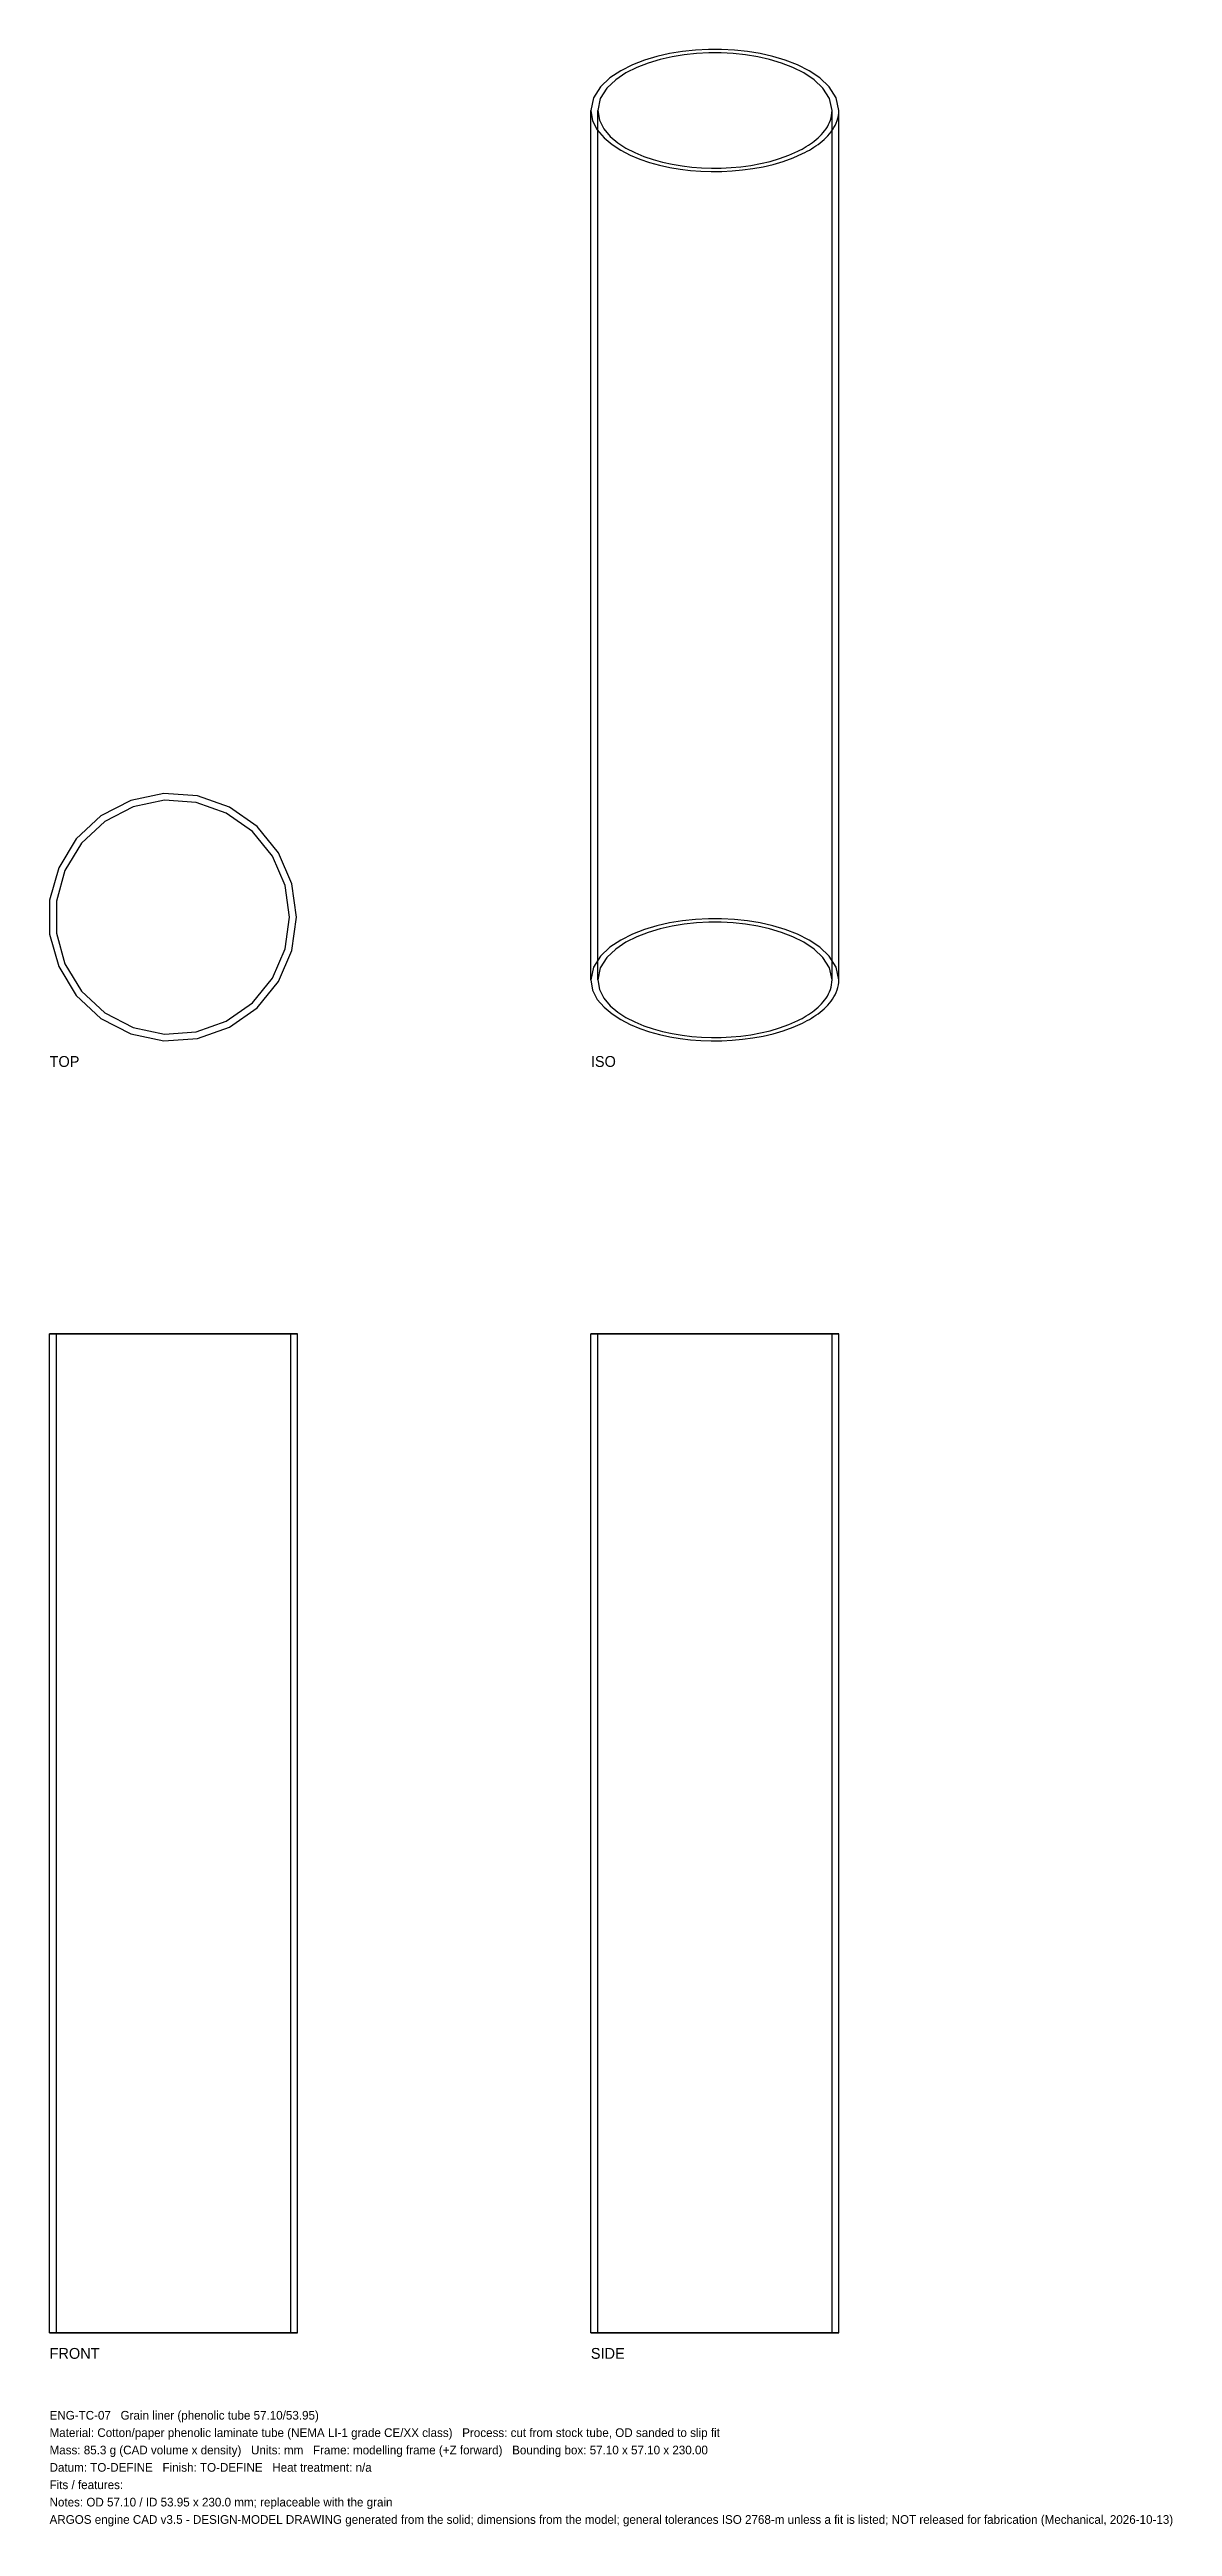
# Model space of a CAD drawing. Header units: millimetres. Extents: x 0 to 258, y -45 to 526.
import ezdxf

# ---------------------------------------------------------------- set-up
doc = ezdxf.new("R2010")
doc.units = ezdxf.units.MM
for name, color, linetype in [('FRONT_HIDDEN', 8, 'CONTINUOUS'), ('FRONT_VISIBLE', 7, 'Continuous'), ('ISO_HIDDEN', 8, 'CONTINUOUS'), ('ISO_VISIBLE', 7, 'Continuous'), ('SIDE_HIDDEN', 8, 'CONTINUOUS'), ('SIDE_VISIBLE', 7, 'Continuous'), ('TOP_HIDDEN', 8, 'CONTINUOUS'), ('TOP_VISIBLE', 7, 'Continuous')]:
    doc.layers.add(name, color=color, linetype=linetype)

msp = doc.modelspace()

# ---------------------------------------------------------------- linework, layer by layer
at = {"layer": 'FRONT_HIDDEN'}
for points in [[(57.1, 230), (54.62, 230), (52.13, 230), (49.65, 230), (47.17, 230), (44.69, 230), (42.2, 230), (39.72, 230), (37.24, 230), (34.76, 230), (32.27, 230), (29.79, 230), (27.31, 230), (24.83, 230), (22.34, 230), (19.86, 230), (17.38, 230), (14.9, 230), (12.41, 230), (9.93, 230), (7.45, 230), (4.97, 230), (2.48, 230), (0, 230)], [(55.52, 230), (53.18, 230), (50.83, 230), (48.49, 230), (46.14, 230), (43.8, 230), (41.45, 230), (39.11, 230), (36.76, 230), (34.41, 230), (32.07, 230), (29.72, 230), (27.38, 230), (25.03, 230), (22.69, 230), (20.34, 230), (17.99, 230), (15.65, 230), (13.3, 230), (10.96, 230), (8.61, 230), (6.27, 230), (3.92, 230), (1.58, 230)], [(1.58, 230), (3.92, 230), (6.27, 230), (8.61, 230), (10.96, 230), (13.3, 230), (15.65, 230), (17.99, 230), (20.34, 230), (22.69, 230), (25.03, 230), (27.38, 230), (29.72, 230), (32.07, 230), (34.41, 230), (36.76, 230), (39.11, 230), (41.45, 230), (43.8, 230), (46.14, 230), (48.49, 230), (50.83, 230), (53.18, 230), (55.52, 230)], [(1.58, 0), (1.58, 230)], [(55.52, 0), (55.52, 230)], [(57.1, 0), (54.62, 0), (52.13, 0), (49.65, 0), (47.17, 0), (44.69, 0), (42.2, 0), (39.72, 0), (37.24, 0), (34.76, 0), (32.27, 0), (29.79, 0), (27.31, 0), (24.83, 0), (22.34, 0), (19.86, 0), (17.38, 0), (14.9, 0), (12.41, 0), (9.93, 0), (7.45, 0), (4.97, 0), (2.48, 0), (0, 0)], [(55.52, 0), (53.18, 0), (50.83, 0), (48.49, 0), (46.14, 0), (43.8, 0), (41.45, 0), (39.11, 0), (36.76, 0), (34.41, 0), (32.07, 0), (29.72, 0), (27.38, 0), (25.03, 0), (22.69, 0), (20.34, 0), (17.99, 0), (15.65, 0), (13.3, 0), (10.96, 0), (8.61, 0), (6.27, 0), (3.92, 0), (1.58, 0)], [(1.58, 0), (3.92, 0), (6.27, 0), (8.61, 0), (10.96, 0), (13.3, 0), (15.65, 0), (17.99, 0), (20.34, 0), (22.69, 0), (25.03, 0), (27.38, 0), (29.72, 0), (32.07, 0), (34.41, 0), (36.76, 0), (39.11, 0), (41.45, 0), (43.8, 0), (46.14, 0), (48.49, 0), (50.83, 0), (53.18, 0), (55.52, 0)]]:
    msp.add_lwpolyline(points, dxfattribs=at)
at = {"layer": 'FRONT_VISIBLE'}
for points in [[(0, 230), (2.48, 230), (4.97, 230), (7.45, 230), (9.93, 230), (12.41, 230), (14.9, 230), (17.38, 230), (19.86, 230), (22.34, 230), (24.83, 230), (27.31, 230), (29.79, 230), (32.27, 230), (34.76, 230), (37.24, 230), (39.72, 230), (42.2, 230), (44.69, 230), (47.17, 230), (49.65, 230), (52.13, 230), (54.62, 230), (57.1, 230)], [(0, 0), (0, 230)], [(57.1, 0), (57.1, 230)], [(0, 0), (2.48, 0), (4.97, 0), (7.45, 0), (9.93, 0), (12.41, 0), (14.9, 0), (17.38, 0), (19.86, 0), (22.34, 0), (24.83, 0), (27.31, 0), (29.79, 0), (32.27, 0), (34.76, 0), (37.24, 0), (39.72, 0), (42.2, 0), (44.69, 0), (47.17, 0), (49.65, 0), (52.13, 0), (54.62, 0), (57.1, 0)]]:
    msp.add_lwpolyline(points, dxfattribs=at)
at = {"layer": 'ISO_HIDDEN'}
for points in [[(126.18, 311.55), (126.18, 511.74)], [(180.12, 311.55), (180.12, 511.74)], [(181.7, 311.55), (181.08, 314.46), (179.48, 316.98), (177.32, 319.04), (174.83, 320.7), (172.15, 322.04), (169.36, 323.12), (166.49, 323.98), (163.57, 324.64), (160.62, 325.12), (157.64, 325.43), (154.65, 325.59), (151.65, 325.59), (148.66, 325.43), (145.68, 325.12), (142.73, 324.64), (139.81, 323.98), (136.94, 323.12), (134.15, 322.04), (131.47, 320.7), (128.98, 319.04), (126.82, 316.98), (125.22, 314.46), (124.6, 311.55)], [(180.12, 311.55), (179.54, 314.3), (178.03, 316.68), (175.98, 318.62), (173.63, 320.19), (171.1, 321.46), (168.47, 322.48), (165.76, 323.29), (163, 323.92), (160.2, 324.37), (157.39, 324.67), (154.56, 324.81), (151.74, 324.81), (148.91, 324.67), (146.1, 324.37), (143.3, 323.92), (140.54, 323.29), (137.83, 322.48), (135.2, 321.46), (132.67, 320.19), (130.32, 318.62), (128.27, 316.68), (126.76, 314.3), (126.18, 311.55)], [(126.18, 311.55), (126.56, 309.33), (127.59, 307.31), (129.05, 305.59), (130.78, 304.13), (132.69, 302.9), (134.7, 301.86), (136.8, 300.99), (138.95, 300.26), (141.13, 299.66), (143.35, 299.18), (145.59, 298.8), (147.84, 298.53), (150.1, 298.35), (152.36, 298.28), (154.63, 298.29), (156.9, 298.4), (159.16, 298.6), (161.4, 298.91), (163.63, 299.31), (165.84, 299.83), (168.02, 300.47), (170.15, 301.24), (172.22, 302.16)], [(172.22, 302.16), (172.73, 302.41), (173.22, 302.68), (173.71, 302.95), (174.19, 303.24), (174.67, 303.54), (175.13, 303.85), (175.59, 304.18), (176.04, 304.52), (176.47, 304.88), (176.89, 305.25), (177.3, 305.63), (177.69, 306.04), (178.06, 306.46), (178.41, 306.89), (178.74, 307.35), (179.04, 307.82), (179.31, 308.31), (179.55, 308.82), (179.75, 309.35), (179.91, 309.88), (180.03, 310.43), (180.1, 310.99), (180.12, 311.55)]]:
    msp.add_lwpolyline(points, dxfattribs=at)
at = {"layer": 'ISO_VISIBLE'}
for points in [[(181.7, 511.74), (181.08, 514.65), (179.48, 517.17), (177.32, 519.23), (174.83, 520.89), (172.15, 522.23), (169.36, 523.31), (166.49, 524.17), (163.57, 524.83), (160.62, 525.31), (157.64, 525.62), (154.65, 525.78), (151.65, 525.78), (148.66, 525.62), (145.68, 525.31), (142.73, 524.83), (139.81, 524.17), (136.94, 523.31), (134.15, 522.23), (131.47, 520.89), (128.98, 519.23), (126.82, 517.17), (125.22, 514.65), (124.6, 511.74)], [(180.12, 511.74), (179.54, 514.49), (178.03, 516.87), (175.98, 518.81), (173.63, 520.38), (171.1, 521.65), (168.47, 522.67), (165.76, 523.48), (163, 524.11), (160.2, 524.56), (157.39, 524.86), (154.56, 525), (151.74, 525), (148.91, 524.86), (146.1, 524.56), (143.3, 524.11), (140.54, 523.48), (137.83, 522.67), (135.2, 521.65), (132.67, 520.38), (130.32, 518.81), (128.27, 516.87), (126.76, 514.49), (126.18, 511.74)], [(124.6, 511.74), (125, 509.39), (126.09, 507.25), (127.64, 505.43), (129.48, 503.88), (131.49, 502.58), (133.63, 501.48), (135.84, 500.56), (138.12, 499.79), (140.43, 499.16), (142.78, 498.64), (145.14, 498.25), (147.53, 497.96), (149.92, 497.77), (152.32, 497.69), (154.72, 497.7), (157.12, 497.82), (159.51, 498.04), (161.89, 498.36), (164.25, 498.79), (166.58, 499.34), (168.89, 500.01), (171.14, 500.83), (173.34, 501.8)], [(124.6, 311.55), (124.6, 511.74)], [(126.18, 511.74), (126.56, 509.52), (127.59, 507.5), (129.05, 505.77), (130.78, 504.32), (132.69, 503.09), (134.7, 502.05), (136.8, 501.18), (138.95, 500.45), (141.13, 499.85), (143.35, 499.37), (145.59, 498.99), (147.84, 498.72), (150.1, 498.54), (152.36, 498.46), (154.63, 498.48), (156.9, 498.59), (159.16, 498.79), (161.4, 499.1), (163.63, 499.5), (165.84, 500.02), (168.02, 500.66), (170.15, 501.43), (172.22, 502.35)], [(172.22, 502.35), (172.73, 502.6), (173.22, 502.87), (173.71, 503.14), (174.19, 503.43), (174.67, 503.73), (175.13, 504.04), (175.59, 504.37), (176.04, 504.71), (176.47, 505.06), (176.89, 505.44), (177.3, 505.82), (177.69, 506.22), (178.06, 506.65), (178.41, 507.08), (178.74, 507.54), (179.04, 508.01), (179.31, 508.5), (179.55, 509.01), (179.75, 509.54), (179.91, 510.07), (180.03, 510.62), (180.1, 511.18), (180.12, 511.74)], [(173.34, 501.8), (173.87, 502.07), (174.39, 502.35), (174.91, 502.64), (175.42, 502.94), (175.92, 503.26), (176.42, 503.59), (176.9, 503.94), (177.37, 504.3), (177.83, 504.67), (178.28, 505.07), (178.71, 505.48), (179.12, 505.9), (179.52, 506.35), (179.89, 506.81), (180.23, 507.29), (180.55, 507.8), (180.84, 508.32), (181.09, 508.85), (181.3, 509.41), (181.47, 509.98), (181.6, 510.56), (181.67, 511.15), (181.7, 511.74)], [(181.7, 311.55), (181.7, 511.74)], [(124.6, 311.55), (125, 309.2), (126.09, 307.06), (127.64, 305.24), (129.48, 303.69), (131.49, 302.39), (133.63, 301.29), (135.84, 300.37), (138.12, 299.6), (140.43, 298.97), (142.78, 298.45), (145.14, 298.06), (147.53, 297.77), (149.92, 297.58), (152.32, 297.5), (154.72, 297.52), (157.12, 297.63), (159.51, 297.85), (161.89, 298.17), (164.25, 298.6), (166.58, 299.15), (168.89, 299.82), (171.14, 300.64), (173.34, 301.61)], [(173.34, 301.61), (173.87, 301.88), (174.39, 302.16), (174.91, 302.45), (175.42, 302.76), (175.92, 303.07), (176.42, 303.4), (176.9, 303.75), (177.37, 304.11), (177.83, 304.49), (178.28, 304.88), (178.71, 305.29), (179.12, 305.71), (179.52, 306.16), (179.89, 306.62), (180.23, 307.1), (180.55, 307.61), (180.84, 308.13), (181.09, 308.66), (181.3, 309.22), (181.47, 309.79), (181.6, 310.37), (181.67, 310.96), (181.7, 311.55)]]:
    msp.add_lwpolyline(points, dxfattribs=at)
at = {"layer": 'SIDE_HIDDEN'}
for points in [[(181.7, 230), (179.22, 230), (176.73, 230), (174.25, 230), (171.77, 230), (169.29, 230), (166.8, 230), (164.32, 230), (161.84, 230), (159.36, 230), (156.87, 230), (154.39, 230), (151.91, 230), (149.43, 230), (146.94, 230), (144.46, 230), (141.98, 230), (139.5, 230), (137.01, 230), (134.53, 230), (132.05, 230), (129.57, 230), (127.08, 230), (124.6, 230)], [(180.12, 230), (177.78, 230), (175.43, 230), (173.09, 230), (170.74, 230), (168.4, 230), (166.05, 230), (163.71, 230), (161.36, 230), (159.01, 230), (156.67, 230), (154.32, 230), (151.98, 230), (149.63, 230), (147.29, 230), (144.94, 230), (142.59, 230), (140.25, 230), (137.9, 230), (135.56, 230), (133.21, 230), (130.87, 230), (128.52, 230), (126.18, 230)], [(126.18, 230), (127.35, 230), (128.52, 230), (129.69, 230), (130.87, 230), (132.04, 230), (133.21, 230), (134.38, 230), (135.56, 230), (136.73, 230), (137.9, 230), (139.08, 230), (140.25, 230), (141.42, 230), (142.59, 230), (143.77, 230), (144.94, 230), (146.11, 230), (147.29, 230), (148.46, 230), (149.63, 230), (150.8, 230), (151.98, 230), (153.15, 230)], [(126.18, 0), (126.18, 230)], [(153.15, 230), (154.32, 230), (155.5, 230), (156.67, 230), (157.84, 230), (159.01, 230), (160.19, 230), (161.36, 230), (162.53, 230), (163.71, 230), (164.88, 230), (166.05, 230), (167.22, 230), (168.4, 230), (169.57, 230), (170.74, 230), (171.92, 230), (173.09, 230), (174.26, 230), (175.43, 230), (176.61, 230), (177.78, 230), (178.95, 230), (180.12, 230)], [(180.12, 0), (180.12, 230)], [(181.7, 0), (179.22, 0), (176.73, 0), (174.25, 0), (171.77, 0), (169.29, 0), (166.8, 0), (164.32, 0), (161.84, 0), (159.36, 0), (156.87, 0), (154.39, 0), (151.91, 0), (149.43, 0), (146.94, 0), (144.46, 0), (141.98, 0), (139.5, 0), (137.01, 0), (134.53, 0), (132.05, 0), (129.57, 0), (127.08, 0), (124.6, 0)], [(180.12, 0), (177.78, 0), (175.43, 0), (173.09, 0), (170.74, 0), (168.4, 0), (166.05, 0), (163.71, 0), (161.36, 0), (159.01, 0), (156.67, 0), (154.32, 0), (151.98, 0), (149.63, 0), (147.29, 0), (144.94, 0), (142.59, 0), (140.25, 0), (137.9, 0), (135.56, 0), (133.21, 0), (130.87, 0), (128.52, 0), (126.18, 0)], [(126.18, 0), (127.35, 0), (128.52, 0), (129.69, 0), (130.87, 0), (132.04, 0), (133.21, 0), (134.38, 0), (135.56, 0), (136.73, 0), (137.9, 0), (139.08, 0), (140.25, 0), (141.42, 0), (142.59, 0), (143.77, 0), (144.94, 0), (146.11, 0), (147.29, 0), (148.46, 0), (149.63, 0), (150.8, 0), (151.98, 0), (153.15, 0)], [(153.15, 0), (154.32, 0), (155.5, 0), (156.67, 0), (157.84, 0), (159.01, 0), (160.19, 0), (161.36, 0), (162.53, 0), (163.71, 0), (164.88, 0), (166.05, 0), (167.22, 0), (168.4, 0), (169.57, 0), (170.74, 0), (171.92, 0), (173.09, 0), (174.26, 0), (175.43, 0), (176.61, 0), (177.78, 0), (178.95, 0), (180.12, 0)]]:
    msp.add_lwpolyline(points, dxfattribs=at)
at = {"layer": 'SIDE_VISIBLE'}
for points in [[(124.6, 230), (125.84, 230), (127.08, 230), (128.32, 230), (129.57, 230), (130.81, 230), (132.05, 230), (133.29, 230), (134.53, 230), (135.77, 230), (137.01, 230), (138.25, 230), (139.5, 230), (140.74, 230), (141.98, 230), (143.22, 230), (144.46, 230), (145.7, 230), (146.94, 230), (148.18, 230), (149.43, 230), (150.67, 230), (151.91, 230), (153.15, 230)], [(124.6, 0), (124.6, 230)], [(153.15, 230), (154.39, 230), (155.63, 230), (156.87, 230), (158.12, 230), (159.36, 230), (160.6, 230), (161.84, 230), (163.08, 230), (164.32, 230), (165.56, 230), (166.8, 230), (168.05, 230), (169.29, 230), (170.53, 230), (171.77, 230), (173.01, 230), (174.25, 230), (175.49, 230), (176.73, 230), (177.98, 230), (179.22, 230), (180.46, 230), (181.7, 230)], [(181.7, 0), (181.7, 230)], [(124.6, 0), (125.84, 0), (127.08, 0), (128.32, 0), (129.57, 0), (130.81, 0), (132.05, 0), (133.29, 0), (134.53, 0), (135.77, 0), (137.01, 0), (138.25, 0), (139.5, 0), (140.74, 0), (141.98, 0), (143.22, 0), (144.46, 0), (145.7, 0), (146.94, 0), (148.18, 0), (149.43, 0), (150.67, 0), (151.91, 0), (153.15, 0)], [(153.15, 0), (154.39, 0), (155.63, 0), (156.87, 0), (158.12, 0), (159.36, 0), (160.6, 0), (161.84, 0), (163.08, 0), (164.32, 0), (165.56, 0), (166.8, 0), (168.05, 0), (169.29, 0), (170.53, 0), (171.77, 0), (173.01, 0), (174.25, 0), (175.49, 0), (176.73, 0), (177.98, 0), (179.22, 0), (180.46, 0), (181.7, 0)]]:
    msp.add_lwpolyline(points, dxfattribs=at)
at = {"layer": 'TOP_HIDDEN'}
for points in [[(56.83, 325.98), (55.78, 333.69), (52.68, 340.82), (47.77, 346.85), (41.42, 351.33), (34.09, 353.94), (26.34, 354.47), (18.72, 352.88), (11.82, 349.31), (6.14, 344), (2.1, 337.36), (0, 329.87), (0, 322.1), (2.1, 314.61), (6.14, 307.97), (11.82, 302.66), (18.72, 299.08), (26.34, 297.5), (34.09, 298.03), (41.42, 300.63), (47.77, 305.12), (52.68, 311.15), (55.78, 318.28), (56.83, 325.98)], [(55.26, 325.98), (54.26, 333.26), (51.33, 340), (46.7, 345.7), (40.69, 349.93), (33.77, 352.39), (26.44, 352.9), (19.25, 351.4), (12.73, 348.02), (7.36, 343.01), (3.54, 336.73), (1.56, 329.66), (1.56, 322.31), (3.54, 315.24), (7.36, 308.96), (12.73, 303.95), (19.25, 300.57), (26.44, 299.07), (33.77, 299.57), (40.69, 302.03), (46.7, 306.27), (51.33, 311.97), (54.26, 318.71), (55.26, 325.98)]]:
    msp.add_lwpolyline(points, dxfattribs=at)
at = {"layer": 'TOP_VISIBLE'}
for points in [[(56.83, 325.98), (55.78, 333.69), (52.68, 340.82), (47.77, 346.85), (41.42, 351.33), (34.09, 353.94), (26.34, 354.47), (18.72, 352.88), (11.82, 349.31), (6.14, 344), (2.1, 337.36), (0, 329.87), (0, 322.1), (2.1, 314.61), (6.14, 307.97), (11.82, 302.66), (18.72, 299.08), (26.34, 297.5), (34.09, 298.03), (41.42, 300.63), (47.77, 305.12), (52.68, 311.15), (55.78, 318.28), (56.83, 325.98)], [(55.26, 325.98), (54.26, 333.26), (51.33, 340), (46.7, 345.7), (40.69, 349.93), (33.77, 352.39), (26.44, 352.9), (19.25, 351.4), (12.73, 348.02), (7.36, 343.01), (3.54, 336.73), (1.56, 329.66), (1.56, 322.31), (3.54, 315.24), (7.36, 308.96), (12.73, 303.95), (19.25, 300.57), (26.44, 299.07), (33.77, 299.57), (40.69, 302.03), (46.7, 306.27), (51.33, 311.97), (54.26, 318.71), (55.26, 325.98)]]:
    msp.add_lwpolyline(points, dxfattribs=at)

# ---------------------------------------------------------------- texts
for s, p in [('ENG-TC-07   Grain liner (phenolic tube 57.10/53.95)', (0, -20)), ('Material: Cotton/paper phenolic laminate tube (NEMA LI-1 grade CE/XX class)   Process: cut from stock tube, OD sanded to slip fit', (0, -24)), ('Mass: 85.3 g (CAD volume x density)   Units: mm   Frame: modelling frame (+Z forward)   Bounding box: 57.10 x 57.10 x 230.00', (0, -28)), ('Datum: TO-DEFINE   Finish: TO-DEFINE   Heat treatment: n/a', (0, -32)), ('Fits / features: ', (0, -36)), ('Notes: OD 57.10 / ID 53.95 x 230.0 mm; replaceable with the grain', (0, -40)), ('ARGOS engine CAD v3.5 - DESIGN-MODEL DRAWING generated from the solid; dimensions from the model; general tolerances ISO 2768-m unless a fit is listed; NOT released for fabrication (Mechanical, 2026-10-13)', (0, -44))]:
    msp.add_text(s, height=2).set_placement(p)
at = {"layer": 'FRONT_VISIBLE'}
msp.add_text('FRONT', height=2.5, dxfattribs=at).set_placement((0, -6))
at = {"layer": 'ISO_VISIBLE'}
msp.add_text('ISO', height=2.5, dxfattribs=at).set_placement((124.6, 291.5))
at = {"layer": 'SIDE_VISIBLE'}
msp.add_text('SIDE', height=2.5, dxfattribs=at).set_placement((124.6, -6))
at = {"layer": 'TOP_VISIBLE'}
msp.add_text('TOP', height=2.5, dxfattribs=at).set_placement((0, 291.5))

doc.saveas('drawing.dxf')
